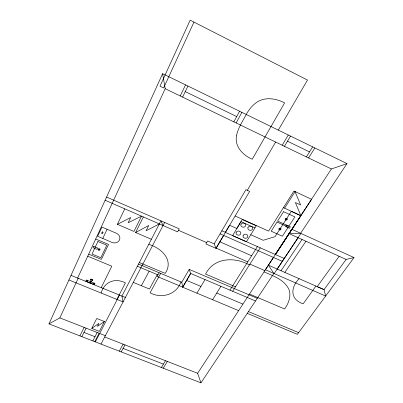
<?xml version="1.0" encoding="UTF-8"?>
<svg xmlns="http://www.w3.org/2000/svg" width="403" height="403" viewBox="0 0 403 403"><rect width="100%" height="100%" fill="white"/><g stroke="black" fill="none" stroke-linecap="round" stroke-linejoin="round"><path stroke-width="0.6" d="M274.176 273.572L300.92 233.413L291.873 229.307L265.416 269.753L325.644 296.039L324.067 289.611L268.398 265.199L273.859 273.435L200.966 382.85L48.97 323.896L162.611 73.694L346.988 163.618L300.603 233.272L289.057 233.604L346.127 259.446L354.03 257.577L297.384 334.329L247.261 313.353M193.974 22.089L163.628 87.94L159.996 86.187L190.171 20.15L307.489 80.061L278.302 130.119M77.633 278.06L165.205 88.705L162.611 73.694M48.97 323.896L59.846 317.891L78.192 278.282M102.775 238.475L107.092 229.277L114.457 232.445C124.663 235.528 118.855 246.832 110.09 241.568L97.647 236.304L101.924 227.07L107.092 229.277M86.645 281.596L87.249 280.322M124.774 208.835L117.384 224.32L133.952 231.443L141.554 216.154L128.159 222.753L130.713 217.519L117.409 224.335M89.708 282.846C91.143 281.823 90.151 280.166 90.715 279.123L91.788 279.198L92.745 279.949L91.305 281.349L90.443 283.143M180.242 95.964L185.546 84.882M182.619 97.113L187.944 86.051M93.476 284.377L94.085 283.108M93.501 284.387L94.116 283.118M101.254 287.596L111.787 266.197L87.768 256.222M79.925 335.901L84.136 327.397M101.148 293.031C104.231 281.707 115.238 277.581 125.414 282.871L116.89 299.404M81.864 336.656L86.096 328.158M143.352 216.97L135.594 232.506L151.377 239.291M91.753 328.41L96.755 318.486L104.437 321.523L99.365 331.392L91.753 328.41L98.886 323.382L97.35 326.4L104.437 321.523M92.856 340.918L97.173 332.495M94.781 341.663L99.113 333.256M95.355 341.885L119.5 295.082M100.987 344.071L164.651 222.471M141.377 285.717L149.14 271.184M233.851 121.862L239.573 111.233M236.143 122.97L241.886 112.356M157.286 274.594L149.422 289.037L133.287 282.377M159.12 272.735L157.094 276.448L182.705 287.158L190.629 273.466L189.173 269.375L181.773 282.246L182.705 287.158M160.681 273.39L150.067 292.785C161.447 299.091 176.605 294.648 180.952 281.899M119.273 351.164L123.117 344.167M121.167 351.9L125.021 344.908M190.654 273.476L182.7 287.223L238.657 310.617M214.184 243.86L245.906 189.677L249.633 191.395L216.023 248.364L205.918 243.951L207.631 240.989L214.184 243.86L216.023 248.364M247.296 190.317L275.637 142.047M223.63 235.423L216.149 248.102L247.749 261.895M225.337 232.38L229.549 225.237L236.823 228.481L240.929 221.63L254.928 227.927M282.221 145.226L288.306 134.995M284.437 146.299L290.538 136.088M196.906 293.162L205.031 279.571M161.386 367.496L165.502 360.725M163.225 368.211L167.351 361.451M212.608 299.726L220.915 286.306M306.406 156.908L312.668 146.878M308.587 157.961L314.864 147.946M229.932 290.13L257.416 246.581M275.456 254.565L311.595 199.319L293.933 191.042L268.6 231.09L235.11 216.003M284.609 208.17L295.117 191.596M232.667 291.288L260.252 247.84M275.294 254.525L300.759 215.711L291.314 211.353L275.058 236.647L263.189 240.289L250.737 234.727M200.966 382.85L197.626 373.279L273.476 257.441M275.375 254.54L331.377 168.973L346.988 163.618M277.204 269.063L298.114 237.689M281.032 270.74L302.043 239.468M284.85 272.418L305.958 241.241M299.107 278.664C290.482 287.636 289.898 299.369 303.147 303.832L315.947 286.049M339.135 256.283L317.221 286.649L324.017 289.631L346.127 259.446M135.62 232.521L148.772 225.499L146.098 230.753L159.341 223.947M83.97 332.425L95.007 336.727M123.086 348.419L163.437 364.126M59.846 317.891L105.369 335.699M104.704 336.968L197.626 373.279M68.913 279.979L123.061 301.902L121.908 296.064L160.948 220.849L163.049 225.534M90.504 281.178L91.244 281.475M90.317 281.571L86.373 279.964L85.768 281.244L94.403 284.755L95.012 283.485L91.053 281.873M71.009 275.365L125.383 297.474M88.736 254.137L101.38 259.401L108.533 244.44L95.723 239.029M248.439 311.59L298.633 332.631M137.378 266.257L157.956 274.876M186.649 280.402L200.941 286.417M216.733 293.067L242.928 304.094M139.327 262.504L165.195 273.375C174.232 260.021 161.17 247.88 148.742 244.369M138.506 264.086L181.773 282.246M189.173 269.375L257.275 298.326M190.629 273.466L255.512 300.976M235.508 286.815L205.59 274.075C213.953 257.376 234.732 256.666 249.412 264.917M249.502 294.054L284.624 308.995C288.462 303.58 291.304 296.653 289.168 290.014C284.876 279.788 273.35 275.995 264.015 271.889M178.438 230.284L206.689 242.626M105.123 200.261L177.577 231.871L179.219 228.844L106.578 197.062M249.905 264.101L264.847 270.615M219.862 241.8L251.628 255.754M220.053 233.831L282.317 261.351M221.826 230.803L284.236 258.469M300.588 233.272L354.03 257.577M283.425 207.621L300.915 215.691M165.205 88.705L331.377 168.973M185.269 91.612L236.697 116.573M287.475 141.216L309.524 151.916M300.885 215.676L295.369 202.528L300.633 204.976L295.026 191.556M280.936 228.783L280.931 229.347L280.186 229.947L279.183 229.806L278.826 229.332L279.012 228.476L279.576 228.163L280.241 228.158L280.936 228.783M279.279 228.894L279.672 229.574L280.483 229.221L280.085 228.541L279.279 228.894M286.825 219.036L286.387 219.716L285.606 219.358L286.044 218.678L286.825 219.036M287.284 218.915L287.279 219.494L286.518 220.103L285.505 219.962L285.148 219.479L285.344 218.607L285.913 218.29L286.583 218.28L287.284 218.915M236.496 135.846C234.415 146.561 243.095 155.351 252.238 159.225L284.624 102.866C276.423 98.659 266.101 96.74 257.749 101.621C253.255 104.483 249.729 108.558 246.984 113.087C243.221 120.527 238.032 127.479 236.496 135.846M236.133 232.309C235.125 235.065 239.649 236.324 240.767 233.911C241.785 231.151 237.241 229.886 236.133 232.309M240.939 224.305C239.906 227.096 244.48 228.385 245.608 225.932C246.656 223.131 242.062 221.841 240.939 224.305M243.105 235.412C242.087 238.163 246.606 239.402 247.724 237.009C248.752 234.254 244.218 233.005 243.105 235.412M247.961 227.453C246.908 230.239 251.477 231.503 252.61 229.07C253.668 226.279 249.084 225.005 247.961 227.453M93.617 246.334L92.997 247.679L96.947 249.336L97.576 247.996L93.617 246.334M102.261 231.886L101.581 233.352L102.448 233.72L103.128 232.254L102.261 231.886M97.894 241.473L92.04 254.036L100.856 257.708L106.8 245.226L97.894 241.473M98.125 248.958L98.09 249.769L98.503 250.218L99.969 250.061L100.004 249.25L99.586 248.802L98.125 248.958M98.518 249.195L98.735 249.915L99.576 249.825L99.355 249.104L98.518 249.195M87.411 281.017L86.952 280.951L87.411 281.017M93.425 283.46L93.783 283.732L93.425 283.46M242.243 219.509L232.576 235.639L246.409 241.77L256.253 225.816L242.243 219.509M277.017 222.023L271.194 231.186L282.372 236.223L288.271 227.146L277.017 222.023M283.546 211.681L277.607 221.035L288.87 226.164L294.895 216.9L283.546 211.681M286.513 225.126L285.591 226.551L289.43 228.294L290.351 226.874L286.513 225.126M90.458 279.445C94.373 281.828 92.262 278.861 90.458 279.445"/></g></svg>
